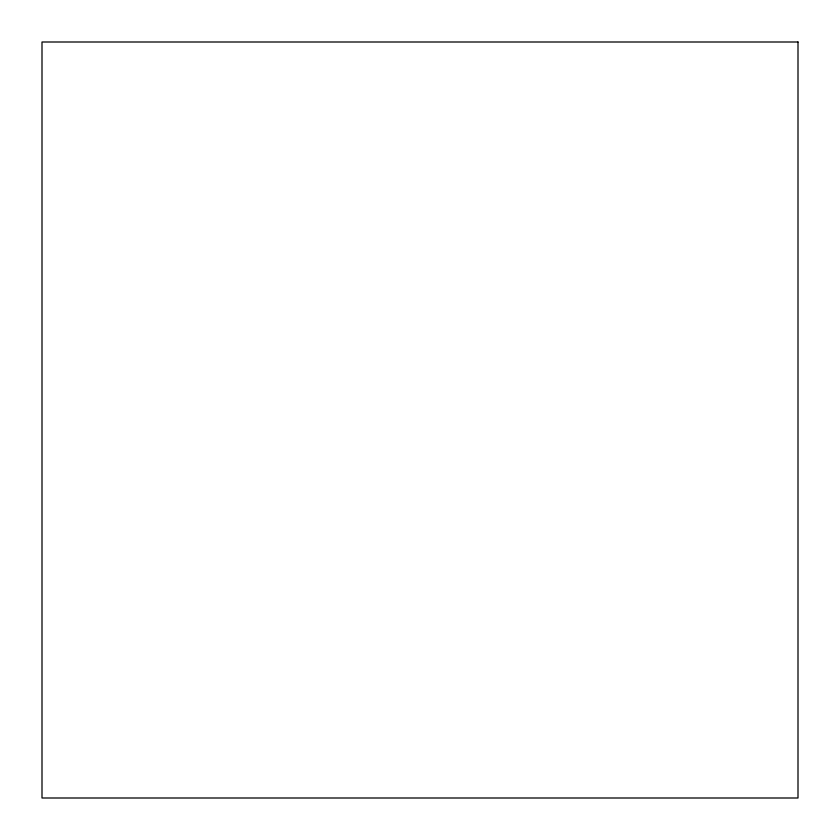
<?xml version="1.0" encoding="UTF-8"?>
<svg xmlns="http://www.w3.org/2000/svg" width="840" height="840" viewBox="0 0 840 840"><rect width="100%" height="100%" fill="white"/><g stroke="black" fill="none" stroke-linecap="round" stroke-linejoin="round"><path stroke-width="1.26" d="M798 42L42 42L42 798L798 798L798 42"/></g></svg>
